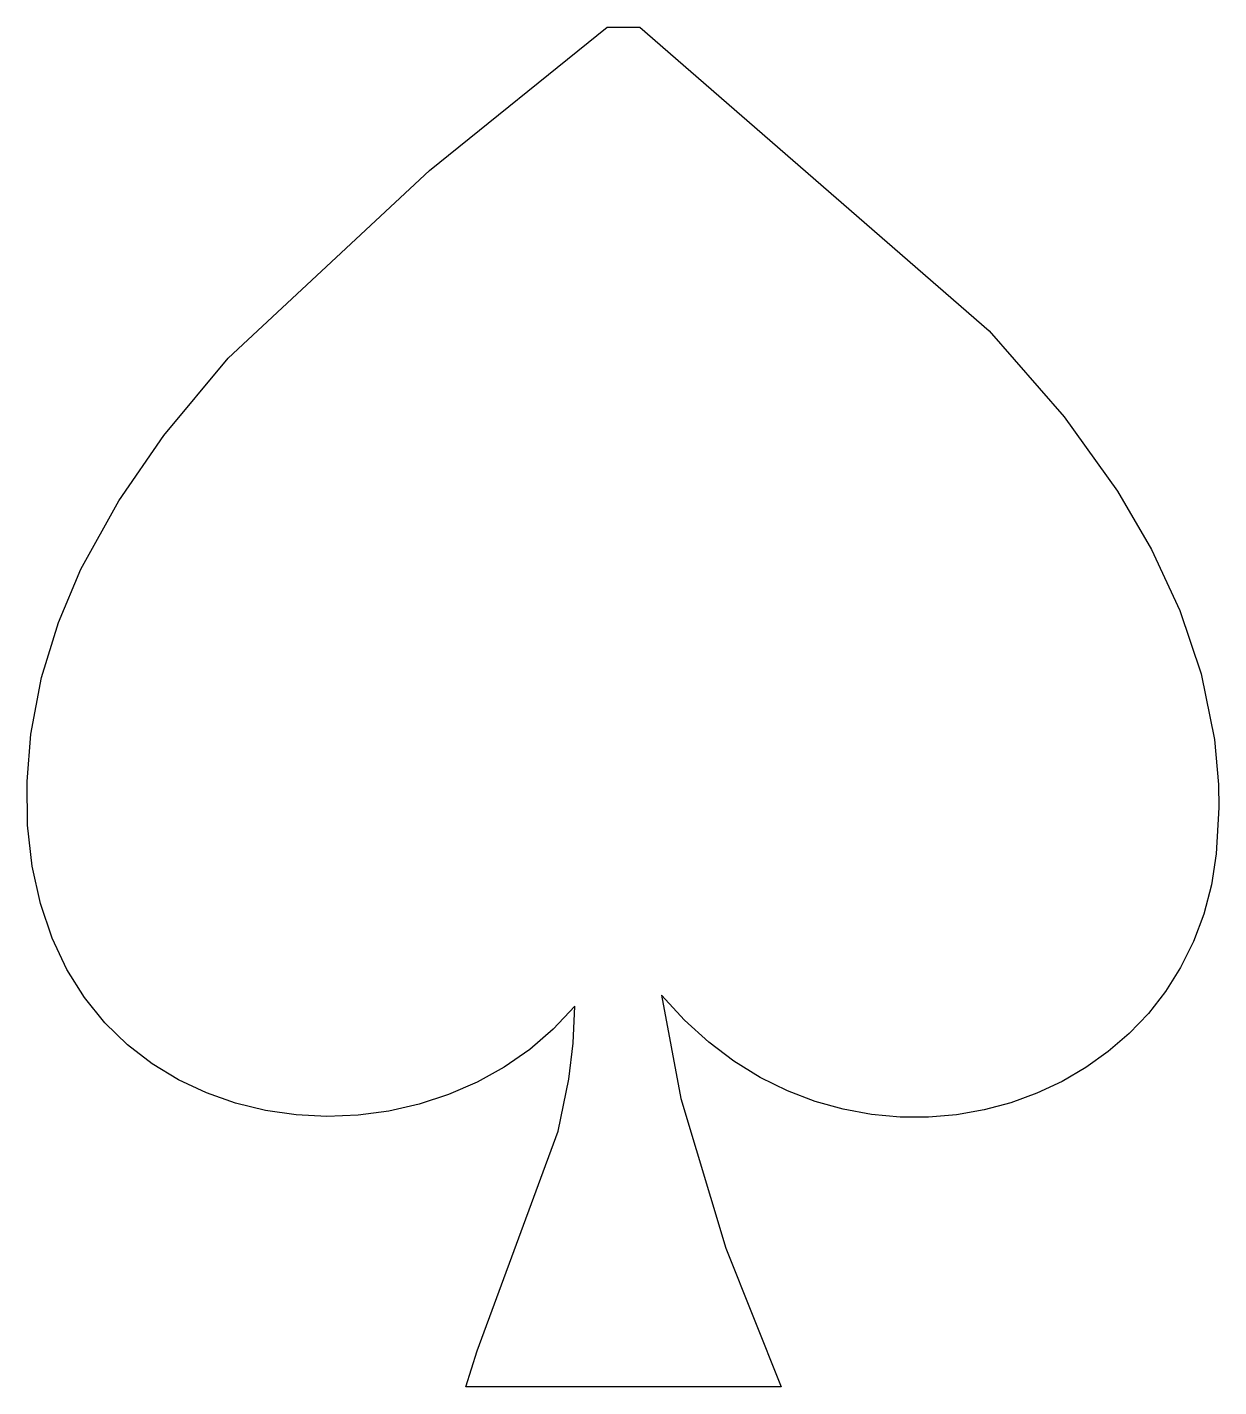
# Model space of a CAD drawing. Extents: x 0.09 to 1.69, y 0.08 to 1.9.
import ezdxf

# ---------------------------------------------------------------- set-up
doc = ezdxf.new("R2010")
doc.units = 0
doc.layers.add('CARD_SPADE', color=7, linetype='CONTINUOUS')

msp = doc.modelspace()

# ---------------------------------------------------------------- linework, layer by layer
at = {"layer": 'CARD_SPADE'}
msp.add_polyline3d([(0.6799, 0.0794, 5.5571), (0.6949, 0.1275, 5.5571), (0.8036, 0.4222, 5.5571), (0.818, 0.4917, 5.5571), (0.8237, 0.5399, 5.5571), (0.8257, 0.5897, 5.5571), (0.797, 0.5589, 5.5571), (0.7654, 0.5317, 5.5571), (0.7312, 0.5079, 5.5571), (0.6948, 0.4878, 5.5571), (0.6567, 0.4712, 5.5571), (0.6171, 0.4584, 5.5571), (0.5765, 0.4491, 5.5571), (0.5352, 0.4437, 5.5571), (0.4936, 0.4419, 5.5571), (0.4521, 0.444, 5.5571), (0.4111, 0.4499, 5.5571), (0.3709, 0.4596, 5.5571), (0.3319, 0.4733, 5.5571), (0.2945, 0.4908, 5.5571), (0.2591, 0.5124, 5.5571), (0.2261, 0.5379, 5.5571), (0.1958, 0.5675, 5.5571), (0.1686, 0.6012, 5.5571), (0.1448, 0.639, 5.5571), (0.1249, 0.681, 5.5571), (0.1093, 0.7271, 5.5571), (0.0983, 0.7774, 5.5571), (0.0922, 0.8321, 5.5571), (0.0916, 0.891, 5.5571), (0.0966, 0.9542, 5.5571), (0.1107, 1.0301, 5.5571), (0.1334, 1.1038, 5.5571), (0.1637, 1.1753, 5.5571), (0.2144, 1.2671, 5.5571), (0.275, 1.3547, 5.5571), (0.3613, 1.4582, 5.5571), (0.631, 1.71, 5.5571), (0.8694, 1.9019, 5.5571), (0.9132, 1.9019, 5.5571), (1.3816, 1.4949, 5.5571), (1.4822, 1.3794, 5.5571), (1.5534, 1.2801, 5.5571), (1.5993, 1.2016, 5.5571), (1.6372, 1.1199, 5.5571), (1.6658, 1.035, 5.5571), (1.6836, 0.947, 5.5571), (1.6889, 0.8867, 5.5571), (1.6894, 0.8561, 5.5571), (1.6859, 0.7938, 5.5571), (1.6795, 0.7524, 5.5571), (1.6692, 0.7131, 5.5571), (1.6553, 0.6762, 5.5571), (1.6382, 0.6416, 5.5571), (1.618, 0.6095, 5.5571), (1.5949, 0.58, 5.5571), (1.5692, 0.553, 5.5571), (1.5412, 0.5287, 5.5571), (1.5111, 0.5073, 5.5571), (1.4792, 0.4886, 5.5571), (1.4456, 0.4729, 5.5571), (1.4106, 0.4602, 5.5571), (1.3746, 0.4506, 5.5571), (1.3376, 0.4441, 5.5571), (1.3, 0.4409, 5.5571), (1.262, 0.441, 5.5571), (1.2239, 0.4445, 5.5571), (1.1858, 0.4515, 5.5571), (1.1481, 0.462, 5.5571), (1.1109, 0.4762, 5.5571), (1.0746, 0.4941, 5.5571), (1.0393, 0.5157, 5.5571), (1.0054, 0.5413, 5.5571), (0.9729, 0.5708, 5.5571), (0.9423, 0.6043, 5.5571), (0.9682, 0.4657, 5.5571), (1.0283, 0.2654, 5.5571), (1.1027, 0.0794, 5.5571)], close=True, dxfattribs=at)

doc.saveas('drawing.dxf')
